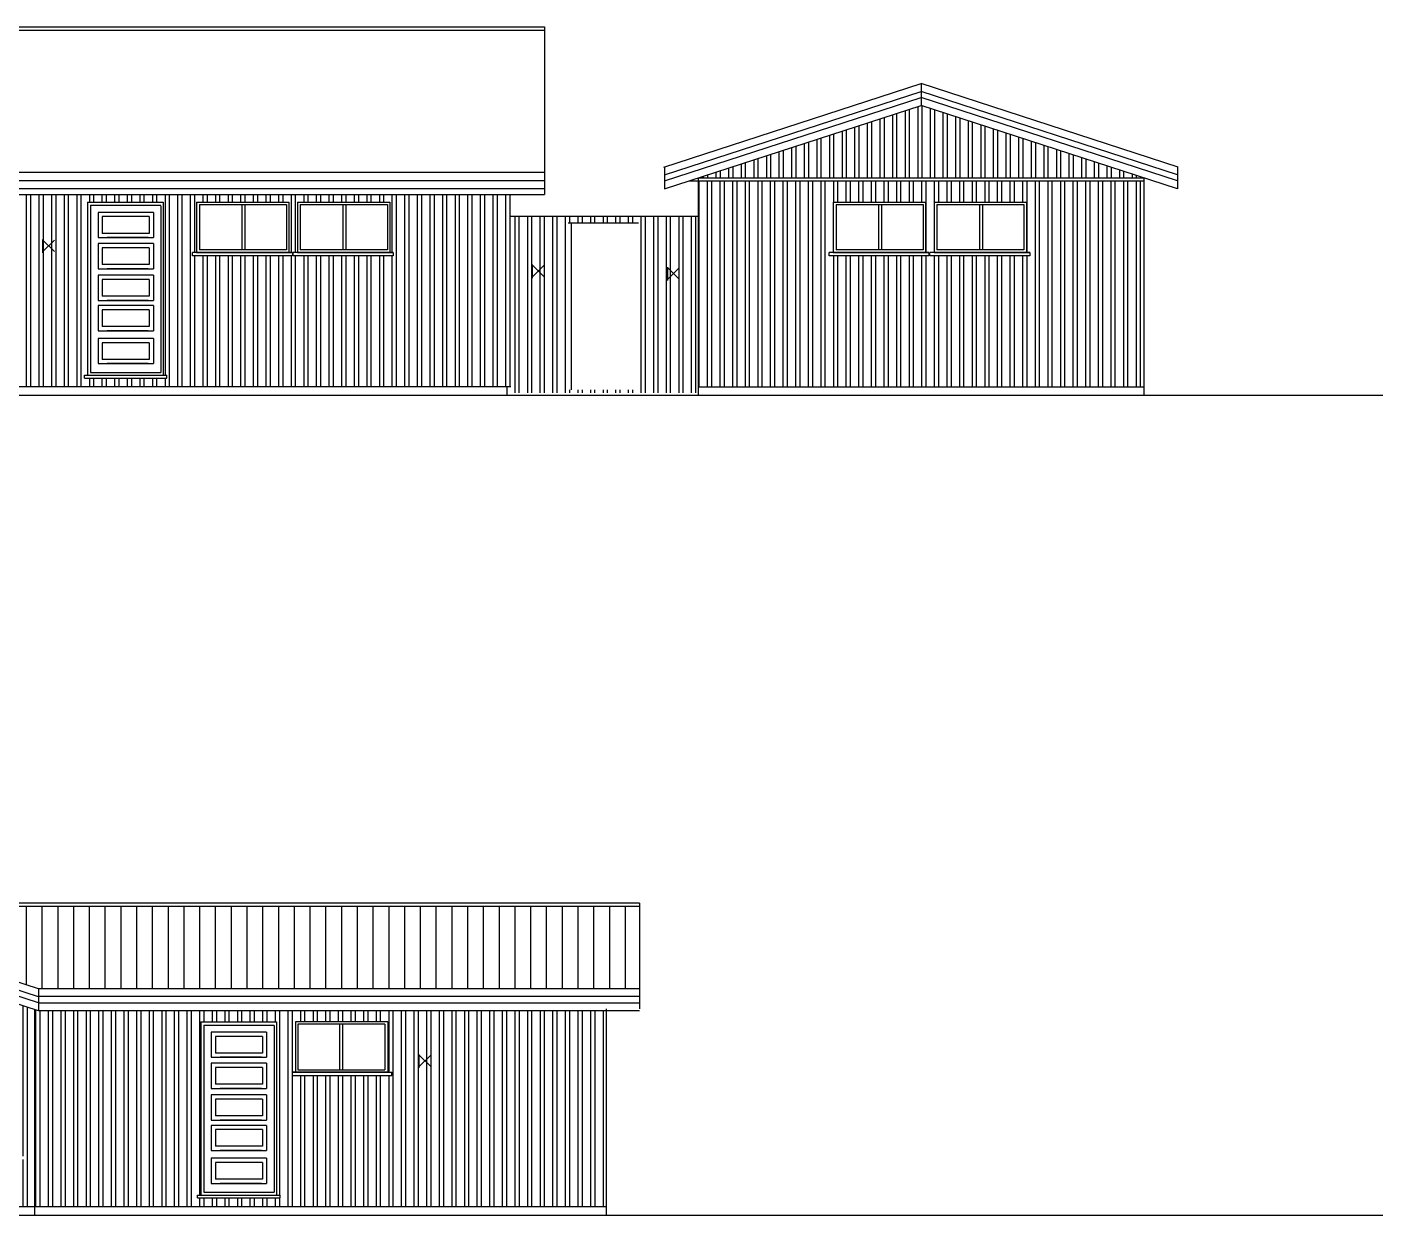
# Model space of a CAD drawing. Header units: inches. Extents: x -533180 to -137302, y 73174 to 405541.
# Drawn here: x -314655 to -298620, y 116592 to 130732 of the extents above; entities that cross this region are included whole.
import ezdxf

# ---------------------------------------------------------------- set-up
doc = ezdxf.new("R2010")
doc.units = ezdxf.units.IN
doc.header["$LTSCALE"] = 100
doc.header["$MEASUREMENT"] = 0
doc.layers.get('0').update_dxf_attribs({"linetype": 'CONTINUOUS'})
for name, color, linetype in [('GLUGGAR', 1, 'CONTINUOUS'), ('HUSGOGN', 2, 'CONTINUOUS'), ('KLÆDNING', 1, 'CONTINUOUS'), ('RAFLAGNIR', 4, 'CONTINUOUS'), ('Smáatriði', 4, 'CONTINUOUS'), ('TEKST', 2, 'CONTINUOUS'), ('ULL', 6, 'CONTINUOUS'), ('VEGGIR', 1, 'CONTINUOUS')]:
    doc.layers.add(name, color=color, linetype=linetype)
pattern_1 = [(90, (-65848.22, -1185.15), (-150, 3e-14), []), (90, (-65798.22, -1135.15), (-150, 3e-14), [])]
pattern_2 = [(90, (-55909.08, 819.34), (-150, 3e-14), []), (90, (-55859.08, 869.34), (-150, 3e-14), [])]

# ---------------------------------------------------------------- blocks, each defined once
blk = doc.blocks.new('veggl')
for p, q in [((-2.13, -2.13), (2.12, 2.12)), ((2.12, -2.13), (-2.12, 2.12)), ((2.12, 2.62), (2.12, -2.38))]:
    blk.add_line(p, q)

msp = doc.modelspace()

# ---------------------------------------------------------------- hatches: boundary and pattern name
at = {"layer": 'KLÆDNING'}
h = msp.add_hatch(dxfattribs=at)
h.set_pattern_fill('ANSI32,_O', color=256, scale=400, angle=45)
h.set_pattern_definition([(90, (-566656.21, 1854.96), (150, 3e-14), []), (90, (-566706.21, 1904.96), (150, 3e-14), [])])
h.paths.add_polyline_path([(-306670.4, 128935.2), (-306670.4, 128935.1), (-301370.4, 128935.2), (-304020.4, 129796.2)])
h = msp.add_hatch(dxfattribs=at)
h.set_pattern_fill('ANSI32,_O', color=256, scale=400, angle=45)
h.set_pattern_definition(pattern_2)
h.paths.add_polyline_path([(-301370.4, 126448.5), (-301370.4, 128900.2), (-306670.4, 128900.1), (-306670.4, 126448.5)])
h.paths.add_polyline_path([(-305113.7, 128008.5), (-305113.7, 128048.5), (-305065.4, 128048.5), (-305065.4, 128648.5), (-303965.4, 128648.5), (-303965.4, 128048.5), (-303925.4, 128048.5), (-303925.4, 128008.5)], flags=16)
h.paths.add_polyline_path([(-305030.6, 128078.5), (-305030.6, 128618.5), (-303995.4, 128618.5), (-303995.4, 128078.5)], flags=0)
h.paths.add_polyline_path([(-303913.7, 128008.5), (-303913.7, 128048.5), (-303865.4, 128048.5), (-303865.4, 128648.5), (-302765.4, 128648.5), (-302765.4, 128048.5), (-302725.4, 128048.5), (-302725.4, 128008.5)], flags=16)
h.paths.add_polyline_path([(-303830.6, 128078.5), (-303830.6, 128618.5), (-302795.4, 128618.5), (-302795.4, 128078.5)], flags=0)
h.paths.add_polyline_path([(-303760.6, 128148.5), (-303760.6, 128545.6), (-303395.2, 128545.6), (-303395.2, 128148.5)], flags=0)
h = msp.add_hatch(dxfattribs=at)
h.set_pattern_fill('ANSI32,_O', color=256, scale=400, angle=45)
h.set_pattern_definition(pattern_2)
h.paths.add_polyline_path([(-308897.8, 126448.5), (-308897.8, 128736.9), (-314953.8, 128736.9), (-314953.8, 126448.5)])
h.paths.add_polyline_path([(-311486.5, 128008.5), (-312686.5, 128008.5), (-312686.5, 128048.5), (-312638.2, 128048.5), (-312638.2, 128648.5), (-311538.2, 128648.5), (-311538.2, 128048.5), (-311498.2, 128048.5), (-311438.2, 128048.5), (-311438.2, 128648.5), (-310338.2, 128648.5), (-310338.2, 128048.5), (-310298.2, 128048.5), (-310298.2, 128008.5)], flags=16)
h.paths.add_polyline_path([(-311403.4, 128078.5), (-311403.4, 128618.5), (-310368.2, 128618.5), (-310368.2, 128078.5)], flags=0)
h.paths.add_polyline_path([(-311568.2, 128078.5), (-312603.4, 128078.5), (-312603.4, 128618.5), (-311568.2, 128618.5)], flags=0)
h.paths.add_polyline_path([(-311333.4, 128148.5), (-311333.4, 128545.6), (-310968, 128545.6), (-310968, 128148.5)], flags=0)
h.paths.add_polyline_path([(-313032.9, 126586.6), (-312989.2, 126586.6), (-312989.2, 126551.6), (-313971.2, 126551.6), (-313971.2, 126586.6), (-313932.9, 126586.6), (-313932.9, 128648.5), (-313032.9, 128648.5)], flags=16)
h.paths.add_polyline_path([(-313062.5, 126621.6), (-313897.9, 126621.6), (-313897.9, 128609.8), (-313062.5, 128609.8)], flags=0)
h.paths.add_polyline_path([(-313151.1, 127116.5), (-313807.9, 127116.5), (-313808.5, 127115.9), (-313808.5, 127416.2), (-313151.1, 127416.2)], flags=0)
h.paths.add_polyline_path([(-313201.1, 127166.5), (-313758.5, 127166.5), (-313758.5, 127365.6), (-313759.1, 127366.2), (-313201.1, 127366.2)], flags=0)
h.paths.add_polyline_path([(-313151.1, 127477.8), (-313807.9, 127477.8), (-313808.5, 127477.2), (-313808.5, 127777.5), (-313151.1, 127777.5)], flags=0)
h.paths.add_polyline_path([(-313201.1, 127527.8), (-313758.5, 127527.8), (-313758.5, 127726.9), (-313759.1, 127727.5), (-313201.1, 127727.5)], flags=0)
h.paths.add_polyline_path([(-313151.1, 127024.8), (-313151.1, 126725.2), (-313807.9, 126725.2), (-313808.5, 126724.6), (-313808.5, 127024.8)], flags=0)
h.paths.add_polyline_path([(-313201.1, 126974.8), (-313201.1, 126775.2), (-313758.5, 126775.2), (-313758.5, 126974.3), (-313759.1, 126974.8)], flags=0)
h.paths.add_polyline_path([(-313151.1, 127854.9), (-313807.9, 127854.9), (-313808.5, 127854.3), (-313808.5, 128154.5), (-313151.1, 128154.5)], flags=0)
h.paths.add_polyline_path([(-313201.1, 127904.9), (-313758.5, 127904.9), (-313758.5, 128104), (-313759.1, 128104.5), (-313201.1, 128104.5)], flags=0)
h.paths.add_polyline_path([(-313151.1, 128225.8), (-313807.9, 128225.8), (-313808.5, 128225.3), (-313808.5, 128525.5), (-313151.1, 128525.5)], flags=0)
h.paths.add_polyline_path([(-313201.1, 128275.8), (-313758.5, 128275.8), (-313758.5, 128474.9), (-313759.1, 128475.5), (-313201.1, 128475.5)], flags=0)
h = msp.add_hatch(dxfattribs=at)
h.set_pattern_fill('ANSI32,_O', color=256, scale=400, angle=45)
h.set_pattern_definition([(90, (8401.11, -16533.87), (-150, 3e-14), []), (90, (8451.11, -16483.87), (-150, 3e-14), [])])
h.paths.add_polyline_path([(-306670.4, 128476.6), (-308897.8, 128476.6), (-308897.8, 126377), (-306621.2, 126377), (-306621.2, 126477), (-306670.4, 126477)])
h.paths.add_polyline_path([(-307382.6, 126412), (-308218.1, 126412), (-308218.1, 128400.3), (-307382.6, 128400.3)], flags=16)
h = msp.add_hatch(dxfattribs=at)
h.set_pattern_fill('ANSI32,_O', color=256, scale=400, angle=45)
h.set_pattern_definition(pattern_1)
h.paths.add_polyline_path([(-314999.5, 119178.7), (-314999.5, 118892.2), (-314700.7, 118892.2), (-314700.7, 117292.2), (-314660.7, 117292.2), (-314660.7, 117252.2), (-314999.5, 117252.2), (-314999.5, 116692.2), (-314984.3, 116692.2), (-314565.7, 116692.2), (-314565.7, 119037.7)])
h = msp.add_hatch(dxfattribs=at)
h.set_pattern_fill('ANSI32,_O', color=256, scale=400, angle=45)
h.set_pattern_definition(pattern_1)
h.paths.add_polyline_path([(-307767.3, 116692.2), (-307767.3, 119022.7), (-314519.5, 119022.7), (-314565.7, 119037.7), (-314565.7, 116692.2)])
h.paths.add_polyline_path([(-310314, 118252.2), (-311502.3, 118252.2), (-311502.3, 118292.2), (-311462.3, 118292.2), (-311462.3, 118892.2), (-310362.3, 118892.2), (-310362.3, 118292.2), (-310314, 118292.2)], flags=16)
h.paths.add_polyline_path([(-310397.2, 118322.2), (-311432.3, 118322.2), (-311432.3, 118862.2), (-310397.2, 118862.2)], flags=0)
h.paths.add_polyline_path([(-310467.2, 118392.2), (-310832.5, 118392.2), (-310832.5, 118789.3), (-310467.2, 118789.3)], flags=0)
h.paths.add_polyline_path([(-311686.6, 116830.3), (-311643, 116830.3), (-311643, 116795.3), (-312624.9, 116795.3), (-312624.9, 116830.3), (-312586.6, 116830.3), (-312586.6, 118892.2), (-311686.6, 118892.2)], flags=16)
h.paths.add_polyline_path([(-311716.2, 116865.3), (-312551.6, 116865.3), (-312551.6, 118853.5), (-311716.2, 118853.5)], flags=0)
h.paths.add_polyline_path([(-311804.8, 117721.5), (-312461.6, 117721.5), (-312462.2, 117720.9), (-312462.2, 118021.1), (-311804.8, 118021.1)], flags=0)
h.paths.add_polyline_path([(-311854.8, 117771.5), (-312412.2, 117771.5), (-312412.2, 117970.6), (-312412.8, 117971.1), (-311854.8, 117971.1)], flags=0)
h.paths.add_polyline_path([(-311804.8, 117659.8), (-311804.8, 117360.2), (-312461.6, 117360.2), (-312462.2, 117359.6), (-312462.2, 117659.8)], flags=0)
h.paths.add_polyline_path([(-311854.8, 117609.8), (-311854.8, 117410.2), (-312412.2, 117410.2), (-312412.2, 117609.3), (-312412.8, 117609.8)], flags=0)
h.paths.add_polyline_path([(-311804.8, 118098.5), (-312461.6, 118098.5), (-312462.2, 118098), (-312462.2, 118398.2), (-311804.8, 118398.2)], flags=0)
h.paths.add_polyline_path([(-311854.8, 118148.5), (-312412.2, 118148.5), (-312412.2, 118347.6), (-312412.8, 118348.2), (-311854.8, 118348.2)], flags=0)
h.paths.add_polyline_path([(-311804.8, 117268.5), (-311804.8, 116968.9), (-312461.6, 116968.9), (-312462.2, 116968.3), (-312462.2, 117268.5)], flags=0)
h.paths.add_polyline_path([(-311854.8, 117218.5), (-311854.8, 117018.9), (-312412.2, 117018.9), (-312412.2, 117217.9), (-312412.8, 117218.5)], flags=0)
h.paths.add_polyline_path([(-311804.8, 118469.5), (-312461.6, 118469.5), (-312462.2, 118468.9), (-312462.2, 118769.2), (-311804.8, 118769.2)], flags=0)
h.paths.add_polyline_path([(-311854.8, 118519.5), (-312412.2, 118519.5), (-312412.2, 118718.6), (-312412.8, 118719.2), (-311854.8, 118719.2)], flags=0)
at = {"layer": 'TEKST'}
h = msp.add_hatch(dxfattribs=at)
h.set_pattern_fill('LINE', color=1, scale=1500, angle=90, style=0)
h.set_pattern_definition([(90, (-65848.22, -1185.15), (-187.5, 1e-14), [])])
h.paths.add_polyline_path([(-315399.5, 120262.7), (-315399.5, 119571.5), (-314513.9, 119283.7), (-307367.3, 119283.7), (-307367.3, 120262.7)])

# ---------------------------------------------------------------- linework, layer by layer
at = {"layer": 'GLUGGAR', "color": 2}
for p, q in [((-313932.9, 128648.5), (-313032.9, 128648.5)), ((-313932.9, 128648.5), (-313932.9, 128048.5)), ((-312638.2, 128648.5), (-312638.2, 128048.5)), ((-312638.2, 128648.5), (-311538.2, 128648.5)), ((-311538.2, 128648.5), (-311538.2, 128048.5)), ((-311438.2, 128648.5), (-311438.2, 128048.5)), ((-311438.2, 128648.5), (-310338.2, 128648.5)), ((-310338.2, 128648.5), (-310338.2, 128048.5)), ((-305065.4, 128648.5), (-305065.4, 128048.5)), ((-305065.4, 128648.5), (-303965.4, 128648.5)), ((-303965.4, 128648.5), (-303965.4, 128048.5)), ((-303865.4, 128648.5), (-303865.4, 128048.5)), ((-303865.4, 128648.5), (-302765.4, 128648.5)), ((-302765.4, 128648.5), (-302765.4, 128048.5)), ((-311498.2, 128048.5), (-312686.5, 128048.5)), ((-312686.5, 128008.5), (-312686.5, 128048.5)), ((-311498.2, 128008.5), (-312686.5, 128008.5)), ((-312638.2, 128048.5), (-311498.2, 128048.5)), ((-312638.2, 128048.5), (-311538.2, 128048.5)), ((-311498.2, 128048.5), (-311498.2, 128008.5)), ((-311498.2, 128048.5), (-311498.2, 128008.5)), ((-310298.2, 128048.5), (-311486.5, 128048.5)), ((-311486.5, 128008.5), (-311486.5, 128048.5)), ((-310298.2, 128008.5), (-311486.5, 128008.5)), ((-311438.2, 128048.5), (-310298.2, 128048.5)), ((-311438.2, 128048.5), (-310338.2, 128048.5)), ((-310298.2, 128048.5), (-310298.2, 128008.5)), ((-310298.2, 128048.5), (-310298.2, 128008.5)), ((-303925.4, 128048.5), (-305113.7, 128048.5)), ((-305113.7, 128008.5), (-305113.7, 128048.5)), ((-303925.4, 128008.5), (-305113.7, 128008.5)), ((-305065.4, 128048.5), (-303925.4, 128048.5)), ((-305065.4, 128048.5), (-303965.4, 128048.5)), ((-303925.4, 128048.5), (-303925.4, 128008.5)), ((-303925.4, 128048.5), (-303925.4, 128008.5)), ((-302725.4, 128048.5), (-303913.7, 128048.5)), ((-303913.7, 128008.5), (-303913.7, 128048.5)), ((-302725.4, 128008.5), (-303913.7, 128008.5)), ((-303865.4, 128048.5), (-302725.4, 128048.5)), ((-303865.4, 128048.5), (-302765.4, 128048.5)), ((-302725.4, 128048.5), (-302725.4, 128008.5)), ((-302725.4, 128048.5), (-302725.4, 128008.5))]:
    msp.add_line(p, q, dxfattribs=at)
at = {"layer": 'GLUGGAR', "color": 1}
for p, q in [((-312603.4, 128618.5), (-312603.4, 128078.5)), ((-312603.4, 128618.5), (-311568.2, 128618.5)), ((-312098, 128615.6), (-312098, 128078.5)), ((-312063, 128615.6), (-312063, 128078.5)), ((-311568.2, 128618.5), (-311568.2, 128078.5)), ((-311403.4, 128618.5), (-311403.4, 128078.5)), ((-311403.4, 128618.5), (-310368.2, 128618.5)), ((-310898, 128615.6), (-310898, 128078.5)), ((-310863, 128615.6), (-310863, 128078.5)), ((-310368.2, 128618.5), (-310368.2, 128078.5)), ((-305030.6, 128618.5), (-305030.6, 128078.5)), ((-305030.6, 128618.5), (-303995.4, 128618.5)), ((-304525.2, 128615.6), (-304525.2, 128078.5)), ((-304490.2, 128615.6), (-304490.2, 128078.5)), ((-303995.4, 128618.5), (-303995.4, 128078.5)), ((-303830.6, 128618.5), (-303830.6, 128078.5)), ((-303830.6, 128618.5), (-302795.4, 128618.5)), ((-303325.2, 128615.6), (-303325.2, 128078.5)), ((-303290.2, 128615.6), (-303290.2, 128078.5)), ((-302795.4, 128618.5), (-302795.4, 128078.5)), ((-311568.2, 128078.5), (-312603.4, 128078.5)), ((-310368.2, 128078.5), (-311403.4, 128078.5)), ((-303995.4, 128078.5), (-305030.6, 128078.5)), ((-302795.4, 128078.5), (-303830.6, 128078.5)), ((-312586.6, 118892.2), (-311686.6, 118892.2)), ((-312586.6, 118892.2), (-312586.6, 118292.2)), ((-311462.3, 118892.2), (-311462.3, 118292.2)), ((-310362.3, 118892.2), (-311462.3, 118892.2)), ((-311432.3, 118862.2), (-311432.3, 118322.2)), ((-310397.2, 118862.2), (-311432.3, 118862.2)), ((-310937.5, 118859.3), (-310937.5, 118322.2)), ((-310902.5, 118859.3), (-310902.5, 118322.2)), ((-310397.2, 118862.2), (-310397.2, 118322.2)), ((-310362.3, 118892.2), (-310362.3, 118292.2)), ((-311502.3, 118292.2), (-310314, 118292.2)), ((-310362.3, 118292.2), (-311502.3, 118292.2)), ((-311502.3, 118292.2), (-311502.3, 118252.2)), ((-311502.3, 118292.2), (-311502.3, 118252.2)), ((-311502.3, 118252.2), (-310314, 118252.2)), ((-310362.3, 118292.2), (-311462.3, 118292.2)), ((-311432.3, 118322.2), (-310397.2, 118322.2)), ((-310314, 118252.2), (-310314, 118292.2)), ((-314649.1, 117252.2), (-314649.1, 117292.2)), ((-314649.1, 117252.2), (-314649.1, 117292.2)), ((-314649.1, 117252.2), (-314649.1, 117292.2))]:
    msp.add_line(p, q, dxfattribs=at)
at = {"layer": 'HUSGOGN', "color": 2}
for p, q in [((-325238.9, 130732.5), (-308497.8, 130732.5)), ((-325238.9, 129002.9), (-308497.8, 129002.9)), ((-325238.9, 128736.9), (-308497.8, 128736.9))]:
    msp.add_line(p, q, dxfattribs=at)
at = {"layer": 'HUSGOGN', "color": 1}
for p, q in [((-325238.9, 130692.5), (-308497.8, 130692.5)), ((-317366.4, 130692.5), (-312563.7, 130692.5))]:
    msp.add_line(p, q, dxfattribs=at)
at = {"layer": 'Smáatriði'}
for p, q in [((-331233.8, 126348.5), (-294226.8, 126348.5)), ((-333497.3, 116592.2), (-297800.1, 116592.2))]:
    msp.add_line(p, q, dxfattribs=at)
at = {"layer": 'TEKST', "color": 2}
for p, q in [((-308497.8, 130732.5), (-308497.8, 128736.9)), ((-307078.1, 129065.6), (-304020.4, 130059.1)), ((-300962.7, 129065.6), (-304020.4, 130059.1)), ((-304020.4, 130059.1), (-304020.4, 129796.2)), ((-307072.5, 128804.5), (-304020.4, 129796.2)), ((-300968.4, 128804.5), (-304020.4, 129796.2)), ((-307070.4, 129068.1), (-307070.4, 128805.2)), ((-300970.4, 129068.1), (-300970.4, 128805.2)), ((-313971.2, 126586.6), (-312989.2, 126586.6)), ((-313971.2, 126551.6), (-312989.2, 126551.6)), ((-308897.8, 126448.5), (-324838.9, 126448.5)), ((-308947.1, 126450.5), (-308947.1, 126348.5))]:
    msp.add_line(p, q, dxfattribs=at)
at = {"layer": 'TEKST', "color": 1}
for p, q in [((-307070.4, 128973.4), (-304020.4, 129964.4)), ((-307070.4, 128899.8), (-304020.4, 129890.8)), ((-300970.4, 128973.4), (-304020.4, 129964.4)), ((-300970.4, 128899.8), (-304020.4, 129890.8)), ((-306670.4, 128935.2), (-306670.4, 126348.5)), ((-301527, 128986), (-301527, 128982.5)), ((-301370.4, 128935.2), (-301370.4, 126348.5)), ((-325238.9, 128810.6), (-308497.8, 128810.6)), ((-306670.4, 128476.6), (-308897.8, 128476.6)), ((-313897.9, 126621.6), (-313062.5, 126621.6)), ((-306670.4, 126448.5), (-301370.4, 126448.5)), ((-314519.5, 119190.9), (-319212.3, 120715.7)), ((-314519.5, 119117.3), (-319212.3, 120642.1)), ((-307367.3, 120302.7), (-315399.5, 120302.7)), ((-307367.3, 120302.7), (-307367.3, 119048.2)), ((-307367.3, 120262.7), (-315399.5, 120262.7)), ((-307367.3, 119283.7), (-314519.5, 119283.7)), ((-307367.3, 119191.6), (-314519.5, 119191.6)), ((-314565.7, 119037.7), (-314565.7, 116592.2)), ((-307367.3, 119114.4), (-314519.5, 119114.4)), ((-307367.3, 119022.7), (-314519.5, 119022.7)), ((-307767.3, 119048.2), (-307767.3, 116592.2)), ((-312624.9, 116830.3), (-311643, 116830.3)), ((-312624.9, 116795.3), (-311643, 116795.3)), ((-312551.6, 116865.3), (-311716.2, 116865.3)), ((-314984.3, 116692.2), (-307767.3, 116692.2))]:
    msp.add_line(p, q, dxfattribs=at)
at = {"layer": 'TEKST', "color": 2, "linetype": 'Continuous'}
for p, q in [((-313932.9, 128648.5), (-313932.9, 126586.6)), ((-313032.9, 128648.5), (-313032.9, 126586.6))]:
    msp.add_line(p, q, dxfattribs=at)
at = {"layer": 'TEKST', "color": 1, "linetype": 'Continuous'}
for p, q in [((-313897.9, 128609.8), (-313897.9, 126621.6)), ((-313062.5, 128603.9), (-313062.5, 126621.6)), ((-313151.1, 128525.5), (-313808.5, 128525.5)), ((-313808.5, 128525.5), (-313808.5, 128225.8)), ((-313201.1, 128475.5), (-313759.1, 128475.5)), ((-313758.5, 128474.9), (-313758.5, 128275.8)), ((-313201.1, 128475.5), (-313201.1, 128275.8)), ((-313151.1, 128525.5), (-313151.1, 128225.8)), ((-308180.5, 128400.3), (-308180.5, 126412)), ((-313808.5, 128225.8), (-313151.1, 128225.8)), ((-313151.1, 128154.5), (-313808.5, 128154.5)), ((-313808.5, 128154.5), (-313808.5, 127854.9)), ((-313201.1, 128275.8), (-313758.5, 128275.8)), ((-313212.7, 128225.8), (-313701.4, 128225.8)), ((-313151.1, 128154.5), (-313151.1, 127854.9)), ((-313201.1, 128104.5), (-313759.1, 128104.5)), ((-313758.5, 128104), (-313758.5, 127904.9)), ((-313201.1, 128104.5), (-313201.1, 127904.9)), ((-313808.5, 127854.9), (-313151.1, 127854.9)), ((-313201.1, 127904.9), (-313758.5, 127904.9)), ((-313212.7, 127854.9), (-313701.4, 127854.9)), ((-313151.1, 127777.5), (-313808.5, 127777.5)), ((-313808.5, 127777.5), (-313808.5, 127477.8)), ((-313201.1, 127727.5), (-313759.1, 127727.5)), ((-313758.5, 127726.9), (-313758.5, 127527.8)), ((-313201.1, 127727.5), (-313201.1, 127527.8)), ((-313151.1, 127777.5), (-313151.1, 127477.8)), ((-313201.1, 127527.8), (-313758.5, 127527.8)), ((-313808.5, 127477.8), (-313151.1, 127477.8)), ((-313151.1, 127416.2), (-313808.5, 127416.2)), ((-313808.5, 127416.2), (-313808.5, 127116.5)), ((-313201.1, 127366.2), (-313759.1, 127366.2)), ((-313758.5, 127365.6), (-313758.5, 127166.5)), ((-313212.7, 127477.8), (-313701.4, 127477.8)), ((-313201.1, 127366.2), (-313201.1, 127166.5)), ((-313151.1, 127416.2), (-313151.1, 127116.5)), ((-313201.1, 127166.5), (-313758.5, 127166.5)), ((-313808.5, 127116.5), (-313151.1, 127116.5)), ((-313151.1, 127024.8), (-313808.5, 127024.8)), ((-313808.5, 127024.8), (-313808.5, 126725.2)), ((-313212.7, 127116.5), (-313701.4, 127116.5)), ((-313151.1, 127024.8), (-313151.1, 126725.2)), ((-313201.1, 126974.8), (-313759.1, 126974.8)), ((-313758.5, 126974.3), (-313758.5, 126775.2)), ((-313201.1, 126974.8), (-313201.1, 126775.2)), ((-313808.5, 126725.2), (-313151.1, 126725.2)), ((-313201.1, 126775.2), (-313758.5, 126775.2)), ((-313212.7, 126725.2), (-313701.4, 126725.2)), ((-312586.6, 118892.2), (-312586.6, 116830.3)), ((-312551.6, 118853.5), (-312551.6, 116865.3)), ((-311716.2, 118847.6), (-311716.2, 116865.3)), ((-311686.6, 118892.2), (-311686.6, 116830.3)), ((-311804.8, 118769.2), (-312462.2, 118769.2)), ((-312462.2, 118769.2), (-312462.2, 118469.5)), ((-311854.8, 118719.2), (-312412.8, 118719.2)), ((-312412.2, 118718.6), (-312412.2, 118519.5)), ((-311854.8, 118719.2), (-311854.8, 118519.5)), ((-311804.8, 118769.2), (-311804.8, 118469.5)), ((-311854.8, 118519.5), (-312412.2, 118519.5)), ((-312462.2, 118469.5), (-311804.8, 118469.5)), ((-311804.8, 118398.2), (-312462.2, 118398.2)), ((-312462.2, 118398.2), (-312462.2, 118098.5)), ((-311854.8, 118348.2), (-312412.8, 118348.2)), ((-312412.2, 118347.6), (-312412.2, 118148.5)), ((-311866.4, 118469.5), (-312355.1, 118469.5)), ((-311854.8, 118348.2), (-311854.8, 118148.5)), ((-311804.8, 118398.2), (-311804.8, 118098.5)), ((-312462.2, 118098.5), (-311804.8, 118098.5)), ((-311804.8, 118021.1), (-312462.2, 118021.1)), ((-312462.2, 118021.1), (-312462.2, 117721.5)), ((-311854.8, 118148.5), (-312412.2, 118148.5)), ((-311866.4, 118098.5), (-312355.1, 118098.5)), ((-311804.8, 118021.1), (-311804.8, 117721.5)), ((-311854.8, 117971.1), (-312412.8, 117971.1)), ((-312412.2, 117970.6), (-312412.2, 117771.5)), ((-311854.8, 117971.1), (-311854.8, 117771.5)), ((-312462.2, 117721.5), (-311804.8, 117721.5)), ((-311854.8, 117771.5), (-312412.2, 117771.5)), ((-311866.4, 117721.5), (-312355.1, 117721.5)), ((-311804.8, 117659.8), (-312462.2, 117659.8)), ((-312462.2, 117659.8), (-312462.2, 117360.2)), ((-311854.8, 117609.8), (-312412.8, 117609.8)), ((-312412.2, 117609.3), (-312412.2, 117410.2)), ((-311854.8, 117609.8), (-311854.8, 117410.2)), ((-311804.8, 117659.8), (-311804.8, 117360.2)), ((-311854.8, 117410.2), (-312412.2, 117410.2)), ((-312462.2, 117360.2), (-311804.8, 117360.2)), ((-311804.8, 117268.5), (-312462.2, 117268.5)), ((-312462.2, 117268.5), (-312462.2, 116968.9)), ((-311854.8, 117218.5), (-312412.8, 117218.5)), ((-312412.2, 117217.9), (-312412.2, 117018.9)), ((-311866.4, 117360.2), (-312355.1, 117360.2)), ((-311854.8, 117218.5), (-311854.8, 117018.9)), ((-311804.8, 117268.5), (-311804.8, 116968.9)), ((-312462.2, 116968.9), (-311804.8, 116968.9)), ((-311854.8, 117018.9), (-312412.2, 117018.9)), ((-311866.4, 116968.9), (-312355.1, 116968.9))]:
    msp.add_line(p, q, dxfattribs=at)
at = {"layer": 'TEKST'}
for p, q in [((-314519.5, 119285.6), (-319212.3, 120810.4)), ((-314519.5, 119022.7), (-319212.3, 120547.5)), ((-314519.5, 119285.6), (-314519.5, 119022.7))]:
    msp.add_line(p, q, dxfattribs=at)
at = {"layer": 'ULL', "color": 1}
for p, q in [((-313897.9, 128609.8), (-313062.5, 128609.8)), ((-308218.1, 128400.3), (-307382.6, 128400.3)), ((-312551.6, 118853.5), (-311716.2, 118853.5)), ((-312624.9, 116795.3), (-312624.9, 116830.3)), ((-311643, 116795.3), (-311643, 116830.3))]:
    msp.add_line(p, q, dxfattribs=at)
at = {"layer": 'ULL', "color": 2}
for p, q in [((-313971.2, 126551.6), (-313971.2, 126586.6)), ((-312989.2, 126551.6), (-312989.2, 126586.6))]:
    msp.add_line(p, q, dxfattribs=at)
at = {"layer": 'VEGGIR', "color": 1}
for p, q in [((-306670.7, 128935.1), (-301370.4, 128935.2)), ((-306778.5, 128900.1), (-301370.4, 128900.2))]:
    msp.add_line(p, q, dxfattribs=at)
at = {"layer": 'VEGGIR'}
msp.add_line((-325238.9, 128904.9), (-308497.8, 128904.9), dxfattribs=at)

# ---------------------------------------------------------------- block references
at = {"layer": 'RAFLAGNIR', "xscale": 32, "yscale": 32, "zscale": 32, "rotation": 180}
for p in [(-314397, 128128.3), (-308571.9, 127827.8), (-306963.4, 127796.9), (-309920.5, 118427.4)]:
    msp.add_blockref('veggl', p, dxfattribs=at)

doc.saveas('drawing.dxf')
